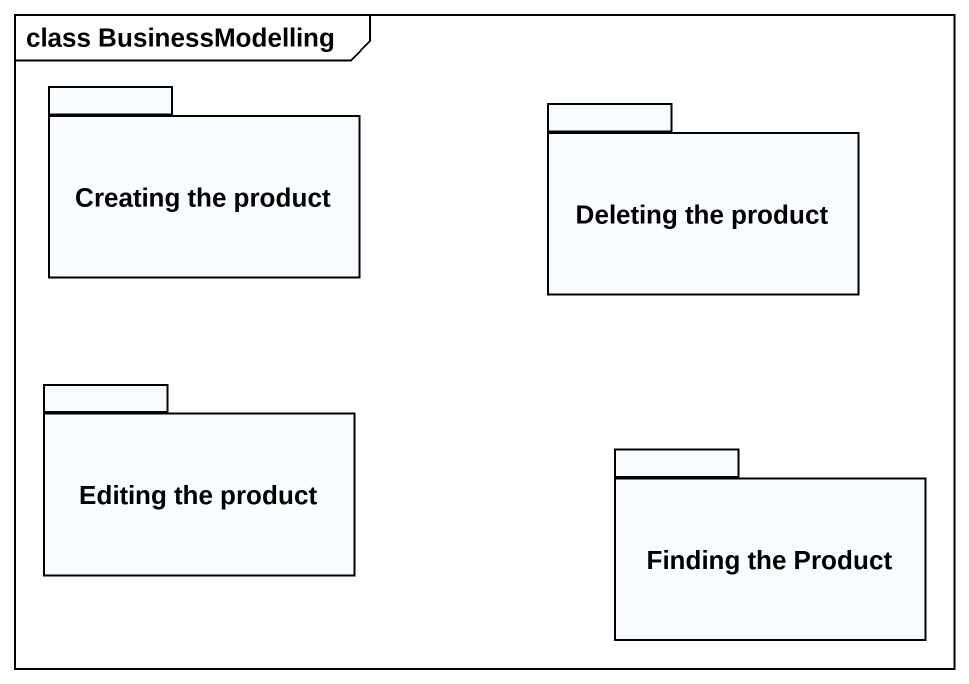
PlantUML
@startuml
mainframe class BusinessModelling
package "Creating the product" as Creating_the_product {
}
package "Deleting the product" as Deleting_the_product {
}
package "Editing the product" as Editing_the_product {
}
package "Finding the Product" as Finding_the_Product {
}
@enduml
